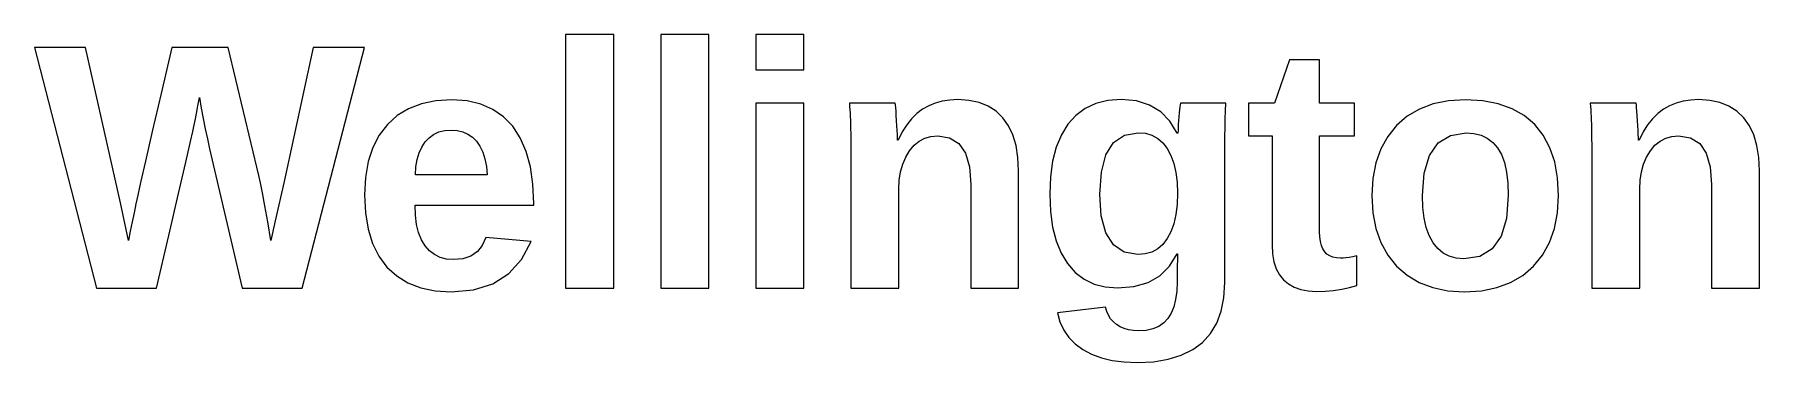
# Model space of a CAD drawing. Header units: metres. Extents: x 18 to 589, y 31 to 387.
# Drawn here: x 460.7 to 514.8, y 231.4 to 241.7 of the extents above; entities that cross this region are included whole.
import ezdxf

# ---------------------------------------------------------------- set-up
doc = ezdxf.new("R2010")
doc.units = ezdxf.units.M

msp = doc.modelspace()

# ---------------------------------------------------------------- linework, layer by layer
for p, q in [((478.854, 241.684), (477.346, 241.684)), ((477.346, 241.684), (477.346, 233.719)), ((478.854, 233.719), (478.854, 241.684)), ((481.837, 241.684), (480.329, 241.684)), ((480.329, 241.684), (480.329, 233.719)), ((481.837, 233.719), (481.837, 241.684)), ((484.819, 241.684), (483.311, 241.684)), ((483.311, 241.684), (483.311, 240.573)), ((484.819, 240.573), (484.819, 241.684)), ((462.286, 241.281), (460.681, 241.281)), ((460.681, 241.281), (462.629, 233.719)), ((463.381, 236.397), (462.286, 241.281)), ((464.991, 241.281), (464.651, 239.828)), ((466.762, 241.281), (464.991, 241.281)), ((467.717, 237.256), (466.762, 241.281)), ((469.429, 241.281), (468.517, 237.073)), ((469.081, 233.719), (471.034, 241.281)), ((471.034, 241.281), (469.429, 241.281)), ((500.057, 240.889), (499.585, 239.526)), ((501.002, 240.889), (500.057, 240.889)), ((501.002, 239.526), (501.002, 240.889)), ((483.311, 240.573), (484.819, 240.573)), ((464.651, 239.828), (464.374, 238.637)), ((465.765, 239.2), (465.811, 239.441)), ((465.811, 239.441), (465.86, 239.708)), ((465.86, 239.708), (465.914, 239.374)), ((465.914, 239.374), (465.973, 239.045)), ((472.418, 239.355), (472.061, 239.139)), ((472.823, 239.51), (472.418, 239.355)), ((473.275, 239.602), (472.823, 239.51)), ((473.775, 239.633), (473.275, 239.602)), ((474.252, 239.6), (473.775, 239.633)), ((474.681, 239.501), (474.252, 239.6)), ((475.063, 239.335), (474.681, 239.501)), ((475.398, 239.103), (475.063, 239.335)), ((484.819, 239.526), (483.311, 239.526)), ((483.311, 239.526), (483.311, 233.719)), ((484.819, 233.719), (484.819, 239.526)), ((487.689, 239.526), (486.251, 239.526)), ((486.251, 239.526), (486.257, 239.429)), ((486.257, 239.429), (486.263, 239.327)), ((486.263, 239.327), (486.269, 239.22)), ((487.696, 239.472), (487.689, 239.526)), ((487.703, 239.39), (487.696, 239.472)), ((487.712, 239.281), (487.703, 239.39)), ((487.722, 239.145), (487.712, 239.281)), ((488.548, 239.338), (488.369, 239.203)), ((488.739, 239.446), (488.548, 239.338)), ((488.945, 239.53), (488.739, 239.446)), ((489.165, 239.591), (488.945, 239.53)), ((489.399, 239.627), (489.165, 239.591)), ((489.648, 239.639), (489.399, 239.627)), ((490, 239.616), (489.648, 239.639)), ((490.318, 239.548), (490, 239.616)), ((490.601, 239.434), (490.318, 239.548)), ((490.85, 239.275), (490.601, 239.434)), ((491.065, 239.07), (490.85, 239.275)), ((493.651, 239.36), (493.359, 239.144)), ((493.985, 239.515), (493.651, 239.36)), ((494.36, 239.608), (493.985, 239.515)), ((494.777, 239.639), (494.36, 239.608)), ((495.253, 239.597), (494.777, 239.639)), ((495.666, 239.471), (495.253, 239.597)), ((496.017, 239.262), (495.666, 239.471)), ((496.306, 238.969), (496.017, 239.262)), ((496.603, 239.324), (496.593, 239.222)), ((496.613, 239.409), (496.603, 239.324)), ((496.624, 239.476), (496.613, 239.409)), ((496.634, 239.526), (496.624, 239.476)), ((498.062, 239.526), (496.634, 239.526)), ((498.041, 239.033), (498.05, 239.287)), ((498.05, 239.287), (498.062, 239.526)), ((499.585, 239.526), (498.775, 239.526)), ((498.775, 239.526), (498.775, 238.506)), ((502.102, 239.526), (501.002, 239.526)), ((502.102, 238.506), (502.102, 239.526)), ((504.134, 239.344), (503.751, 239.12)), ((504.567, 239.505), (504.134, 239.344)), ((505.049, 239.601), (504.567, 239.505)), ((505.58, 239.633), (505.049, 239.601)), ((506.122, 239.602), (505.58, 239.633)), ((506.61, 239.509), (506.122, 239.602)), ((507.045, 239.354), (506.61, 239.509)), ((507.425, 239.137), (507.045, 239.354)), ((510.935, 239.526), (509.497, 239.526)), ((509.497, 239.526), (509.503, 239.429)), ((509.503, 239.429), (509.509, 239.327)), ((509.509, 239.327), (509.515, 239.22)), ((510.942, 239.472), (510.935, 239.526)), ((510.95, 239.39), (510.942, 239.472)), ((510.958, 239.281), (510.95, 239.39)), ((510.968, 239.145), (510.958, 239.281)), ((511.794, 239.338), (511.616, 239.203)), ((511.986, 239.446), (511.794, 239.338)), ((512.192, 239.53), (511.986, 239.446)), ((512.412, 239.591), (512.192, 239.53)), ((512.646, 239.627), (512.412, 239.591)), ((512.894, 239.639), (512.646, 239.627)), ((513.246, 239.616), (512.894, 239.639)), ((513.564, 239.548), (513.246, 239.616)), ((513.847, 239.434), (513.564, 239.548)), ((514.096, 239.275), (513.847, 239.434)), ((514.311, 239.07), (514.096, 239.275)), ((465.651, 238.638), (465.685, 238.798)), ((465.685, 238.798), (465.723, 238.985)), ((465.723, 238.985), (465.765, 239.2)), ((465.973, 239.045), (466.036, 238.722)), ((466.036, 238.722), (466.104, 238.405)), ((471.752, 238.86), (471.495, 238.525)), ((472.061, 239.139), (471.752, 238.86)), ((475.686, 238.804), (475.398, 239.103)), ((475.923, 238.442), (475.686, 238.804)), ((486.269, 239.22), (486.275, 239.109)), ((486.275, 239.109), (486.28, 238.992)), ((486.28, 238.992), (486.285, 238.866)), ((486.285, 238.866), (486.289, 238.727)), ((486.289, 238.727), (486.291, 238.574)), ((487.732, 238.981), (487.722, 239.145)), ((487.742, 238.815), (487.732, 238.981)), ((487.749, 238.671), (487.742, 238.815)), ((488.05, 238.846), (487.909, 238.624)), ((488.203, 239.039), (488.05, 238.846)), ((488.369, 239.203), (488.203, 239.039)), ((491.242, 238.821), (491.065, 239.07)), ((491.381, 238.53), (491.242, 238.821)), ((493.108, 238.866), (492.902, 238.531)), ((493.359, 239.144), (493.108, 238.866)), ((496.533, 238.592), (496.306, 238.969)), ((496.563, 238.764), (496.56, 238.673)), ((496.568, 238.866), (496.563, 238.764)), ((496.575, 238.979), (496.568, 238.866)), ((496.583, 239.102), (496.575, 238.979)), ((496.593, 239.222), (496.583, 239.102)), ((498.031, 238.482), (498.035, 238.765)), ((498.035, 238.765), (498.041, 239.033)), ((503.417, 238.831), (503.139, 238.486)), ((503.751, 239.12), (503.417, 238.831)), ((507.751, 238.858), (507.425, 239.137)), ((508.021, 238.52), (507.751, 238.858)), ((509.515, 239.22), (509.521, 239.109)), ((509.521, 239.109), (509.526, 238.992)), ((509.526, 238.992), (509.531, 238.866)), ((509.531, 238.866), (509.535, 238.727)), ((509.535, 238.727), (509.538, 238.574)), ((510.978, 238.981), (510.968, 239.145)), ((510.988, 238.815), (510.978, 238.981)), ((510.995, 238.671), (510.988, 238.815)), ((511.296, 238.846), (511.155, 238.624)), ((511.45, 239.039), (511.296, 238.846)), ((511.616, 239.203), (511.45, 239.039)), ((514.489, 238.821), (514.311, 239.07)), ((514.627, 238.53), (514.489, 238.821)), ((464.374, 238.637), (464.16, 237.709)), ((465.429, 237.674), (465.58, 238.323)), ((465.58, 238.323), (465.651, 238.638)), ((466.104, 238.405), (466.177, 238.093)), ((471.495, 238.525), (471.295, 238.136)), ((472.749, 237.969), (472.831, 238.153)), ((472.831, 238.153), (472.935, 238.313)), ((472.935, 238.313), (473.06, 238.446)), ((473.06, 238.446), (473.204, 238.55)), ((473.204, 238.55), (473.368, 238.624)), ((473.368, 238.624), (473.551, 238.669)), ((473.551, 238.669), (473.754, 238.683)), ((473.754, 238.683), (473.945, 238.669)), ((473.945, 238.669), (474.12, 238.627)), ((474.12, 238.627), (474.279, 238.557)), ((474.279, 238.557), (474.422, 238.458)), ((474.422, 238.458), (474.548, 238.332)), ((474.548, 238.332), (474.656, 238.177)), ((474.656, 238.177), (474.744, 237.994)), ((476.108, 238.017), (475.923, 238.442)), ((486.291, 238.574), (486.293, 238.407)), ((486.293, 238.407), (486.293, 238.227)), ((486.293, 238.227), (486.293, 233.719)), ((487.754, 238.549), (487.749, 238.671)), ((487.758, 238.45), (487.754, 238.549)), ((487.759, 238.372), (487.758, 238.45)), ((487.78, 238.372), (487.759, 238.372)), ((487.909, 238.624), (487.78, 238.372)), ((488.137, 238.037), (488.28, 238.206)), ((488.28, 238.206), (488.439, 238.337)), ((488.439, 238.337), (488.616, 238.431)), ((488.616, 238.431), (488.809, 238.487)), ((488.809, 238.487), (489.02, 238.506)), ((489.02, 238.506), (489.393, 238.445)), ((489.393, 238.445), (489.683, 238.261)), ((489.683, 238.261), (489.89, 237.956)), ((491.479, 238.198), (491.381, 238.53)), ((491.539, 237.823), (491.479, 238.198)), ((492.902, 238.531), (492.741, 238.144)), ((494.3, 237.907), (494.541, 238.294)), ((494.541, 238.294), (494.879, 238.525)), ((494.879, 238.525), (495.314, 238.603)), ((495.314, 238.603), (495.539, 238.583)), ((495.539, 238.583), (495.743, 238.522)), ((495.743, 238.522), (495.925, 238.422)), ((495.925, 238.422), (496.085, 238.282)), ((496.085, 238.282), (496.224, 238.101)), ((496.559, 238.592), (496.533, 238.592)), ((496.56, 238.673), (496.559, 238.592)), ((498.03, 238.184), (498.031, 238.482)), ((498.03, 233.896), (498.03, 238.184)), ((498.775, 238.506), (499.51, 238.506)), ((499.51, 238.506), (499.51, 235.082)), ((501.002, 235.49), (501.002, 238.506)), ((501.002, 238.506), (502.102, 238.506)), ((503.139, 238.486), (502.923, 238.093)), ((504.448, 237.888), (504.722, 238.282)), ((504.722, 238.282), (505.107, 238.519)), ((505.107, 238.519), (505.602, 238.597)), ((505.602, 238.597), (505.847, 238.579)), ((505.847, 238.579), (506.068, 238.523)), ((506.068, 238.523), (506.264, 238.429)), ((506.264, 238.429), (506.436, 238.299)), ((506.436, 238.299), (506.584, 238.131)), ((508.23, 238.129), (508.021, 238.52)), ((509.538, 238.574), (509.539, 238.407)), ((509.539, 238.407), (509.54, 238.227)), ((509.54, 238.227), (509.54, 233.719)), ((511.001, 238.549), (510.995, 238.671)), ((511.004, 238.45), (511.001, 238.549)), ((511.005, 238.372), (511.004, 238.45)), ((511.027, 238.372), (511.005, 238.372)), ((511.155, 238.624), (511.027, 238.372)), ((511.383, 238.037), (511.526, 238.206)), ((511.526, 238.206), (511.686, 238.337)), ((511.686, 238.337), (511.862, 238.431)), ((511.862, 238.431), (512.056, 238.487)), ((512.056, 238.487), (512.266, 238.506)), ((512.266, 238.506), (512.639, 238.445)), ((512.639, 238.445), (512.929, 238.261)), ((512.929, 238.261), (513.136, 237.956)), ((514.726, 238.198), (514.627, 238.53)), ((514.785, 237.823), (514.726, 238.198)), ((464.16, 237.709), (464.008, 237.044)), ((465.201, 236.69), (465.429, 237.674)), ((466.177, 238.093), (467.202, 233.719)), ((471.152, 237.693), (471.066, 237.198)), ((471.295, 238.136), (471.152, 237.693)), ((472.649, 237.532), (472.688, 237.762)), ((472.688, 237.762), (472.749, 237.969)), ((474.744, 237.994), (474.811, 237.783)), ((474.811, 237.783), (474.859, 237.544)), ((476.24, 237.532), (476.108, 238.017)), ((487.855, 237.377), (487.922, 237.618)), ((487.922, 237.618), (488.016, 237.838)), ((488.016, 237.838), (488.137, 238.037)), ((489.89, 237.956), (490.014, 237.527)), ((491.559, 237.406), (491.539, 237.823)), ((492.626, 237.705), (492.557, 237.214)), ((492.741, 238.144), (492.626, 237.705)), ((494.155, 237.366), (494.3, 237.907)), ((496.224, 238.101), (496.339, 237.884)), ((496.339, 237.884), (496.428, 237.636)), ((496.428, 237.636), (496.492, 237.357)), ((502.768, 237.653), (502.675, 237.164)), ((502.923, 238.093), (502.768, 237.653)), ((504.283, 237.337), (504.448, 237.888)), ((506.584, 238.131), (506.706, 237.921)), ((506.706, 237.921), (506.8, 237.666)), ((506.8, 237.666), (506.868, 237.365)), ((508.38, 237.683), (508.23, 238.129)), ((508.47, 237.182), (508.38, 237.683)), ((511.102, 237.377), (511.169, 237.618)), ((511.169, 237.618), (511.263, 237.838)), ((511.263, 237.838), (511.383, 238.037)), ((513.136, 237.956), (513.261, 237.527)), ((514.805, 237.406), (514.785, 237.823)), ((467.769, 237.03), (467.717, 237.256)), ((468.517, 237.073), (468.233, 235.839)), ((471.066, 237.198), (471.038, 236.649)), ((472.632, 237.277), (472.649, 237.532)), ((474.886, 237.277), (472.632, 237.277)), ((474.859, 237.544), (474.886, 237.277)), ((476.319, 236.984), (476.24, 237.532)), ((487.802, 236.832), (487.815, 237.115)), ((487.815, 237.115), (487.855, 237.377)), ((490.014, 237.527), (490.056, 236.977)), ((491.559, 233.719), (491.559, 237.406)), ((492.557, 237.214), (492.534, 236.671)), ((494.107, 236.671), (494.155, 237.366)), ((496.492, 237.357), (496.53, 237.046)), ((502.675, 237.164), (502.645, 236.628)), ((504.228, 236.628), (504.283, 237.337)), ((506.868, 237.365), (506.909, 237.019)), ((508.5, 236.628), (508.47, 237.182)), ((511.048, 236.832), (511.061, 237.115)), ((511.061, 237.115), (511.102, 237.377)), ((513.261, 237.527), (513.302, 236.977)), ((514.805, 233.719), (514.805, 237.406)), ((463.92, 236.641), (463.863, 236.367)), ((464.008, 237.044), (463.92, 236.641)), ((464.894, 235.372), (465.201, 236.69)), ((467.832, 236.713), (467.769, 237.03)), ((467.909, 236.305), (467.832, 236.713)), ((471.038, 236.649), (471.066, 236.083)), ((476.346, 236.375), (476.319, 236.984)), ((487.802, 233.719), (487.802, 236.832)), ((490.056, 236.977), (490.056, 233.719)), ((492.534, 236.671), (492.556, 236.13)), ((494.154, 235.989), (494.107, 236.671)), ((496.53, 237.046), (496.543, 236.703)), ((496.543, 236.703), (496.53, 236.35)), ((502.645, 236.628), (502.675, 236.089)), ((504.241, 236.258), (504.228, 236.628)), ((506.922, 236.628), (506.866, 235.913)), ((506.909, 237.019), (506.922, 236.628)), ((508.469, 236.087), (508.5, 236.628)), ((511.048, 233.719), (511.048, 236.832)), ((513.302, 236.977), (513.302, 233.719)), ((463.628, 235.216), (463.381, 236.397)), ((463.805, 236.087), (463.747, 235.802)), ((463.863, 236.367), (463.805, 236.087)), ((467.997, 235.806), (467.909, 236.305)), ((471.066, 236.083), (471.15, 235.574)), ((472.634, 236.01), (472.621, 236.333)), ((472.621, 236.333), (476.346, 236.333)), ((472.671, 235.721), (472.634, 236.01)), ((476.346, 236.333), (476.346, 236.375)), ((492.556, 236.13), (492.623, 235.642)), ((494.298, 235.458), (494.154, 235.989)), ((496.492, 236.032), (496.428, 235.747)), ((496.53, 236.35), (496.492, 236.032)), ((502.675, 236.089), (502.768, 235.599)), ((504.281, 235.925), (504.241, 236.258)), ((508.375, 235.596), (508.469, 236.087)), ((463.687, 235.512), (463.628, 235.216)), ((463.747, 235.802), (463.687, 235.512)), ((468.098, 235.216), (467.997, 235.806)), ((468.233, 235.839), (468.098, 235.216)), ((471.15, 235.574), (471.291, 235.121)), ((472.734, 235.465), (472.671, 235.721)), ((472.822, 235.242), (472.734, 235.465)), ((492.623, 235.642), (492.735, 235.206)), ((494.537, 235.079), (494.298, 235.458)), ((496.339, 235.495), (496.224, 235.278)), ((496.428, 235.747), (496.339, 235.495)), ((501.008, 235.329), (501.002, 235.49)), ((502.768, 235.599), (502.923, 235.157)), ((504.349, 235.629), (504.281, 235.925)), ((504.442, 235.371), (504.349, 235.629)), ((506.866, 235.913), (506.7, 235.357)), ((508.218, 235.153), (508.375, 235.596)), ((464.508, 233.719), (464.894, 235.372)), ((471.291, 235.121), (471.488, 234.726)), ((472.935, 235.052), (472.822, 235.242)), ((473.071, 234.897), (472.935, 235.052)), ((474.73, 235.064), (474.576, 234.87)), ((474.838, 235.313), (474.73, 235.064)), ((476.26, 235.189), (474.838, 235.313)), ((475.962, 234.621), (476.26, 235.189)), ((492.735, 235.206), (492.891, 234.823)), ((494.873, 234.852), (494.537, 235.079)), ((495.923, 234.957), (495.739, 234.856)), ((496.085, 235.097), (495.923, 234.957)), ((496.224, 235.278), (496.085, 235.097)), ((499.51, 235.082), (499.524, 234.803)), ((501.028, 235.186), (501.008, 235.329)), ((501.06, 235.061), (501.028, 235.186)), ((501.105, 234.954), (501.06, 235.061)), ((501.163, 234.865), (501.105, 234.954)), ((502.923, 235.157), (503.139, 234.763)), ((504.563, 235.149), (504.442, 235.371)), ((504.709, 234.967), (504.563, 235.149)), ((504.879, 234.825), (504.709, 234.967)), ((506.422, 234.96), (506.032, 234.721)), ((506.7, 235.357), (506.422, 234.96)), ((507.998, 234.759), (508.218, 235.153)), ((471.488, 234.726), (471.741, 234.387)), ((471.741, 234.387), (472.046, 234.108)), ((473.229, 234.776), (473.071, 234.897)), ((473.407, 234.69), (473.229, 234.776)), ((473.607, 234.638), (473.407, 234.69)), ((473.829, 234.621), (473.607, 234.638)), ((474.125, 234.648), (473.829, 234.621)), ((474.374, 234.731), (474.125, 234.648)), ((474.576, 234.87), (474.374, 234.731)), ((475.563, 234.18), (475.962, 234.621)), ((492.891, 234.823), (493.092, 234.492)), ((493.092, 234.492), (493.334, 234.217)), ((495.303, 234.776), (494.873, 234.852)), ((495.533, 234.796), (495.303, 234.776)), ((495.739, 234.856), (495.533, 234.796)), ((495.994, 234.114), (496.298, 234.413)), ((496.298, 234.413), (496.533, 234.798)), ((496.533, 234.798), (496.543, 234.798)), ((496.543, 234.798), (496.533, 234.223)), ((499.524, 234.803), (499.567, 234.553)), ((499.567, 234.553), (499.639, 234.334)), ((501.234, 234.792), (501.163, 234.865)), ((501.32, 234.736), (501.234, 234.792)), ((501.42, 234.696), (501.32, 234.736)), ((501.534, 234.671), (501.42, 234.696)), ((501.662, 234.663), (501.534, 234.671)), ((501.739, 234.666), (501.662, 234.663)), ((501.828, 234.675), (501.739, 234.666)), ((501.929, 234.69), (501.828, 234.675)), ((502.042, 234.711), (501.929, 234.69)), ((502.167, 234.739), (502.042, 234.711)), ((502.167, 233.805), (502.167, 234.739)), ((503.139, 234.763), (503.417, 234.417)), ((503.417, 234.417), (503.75, 234.127)), ((505.073, 234.723), (504.879, 234.825)), ((505.291, 234.662), (505.073, 234.723)), ((505.532, 234.642), (505.291, 234.662)), ((506.032, 234.721), (505.532, 234.642)), ((507.379, 234.125), (507.716, 234.414)), ((507.716, 234.414), (507.998, 234.759)), ((472.046, 234.108), (472.4, 233.891)), ((472.4, 233.891), (472.803, 233.736)), ((474.458, 233.675), (475.061, 233.864)), ((475.061, 233.864), (475.563, 234.18)), ((493.334, 234.217), (493.612, 234.004)), ((493.612, 234.004), (493.926, 233.852)), ((493.926, 233.852), (494.277, 233.76)), ((495.177, 233.772), (495.621, 233.9)), ((495.621, 233.9), (495.994, 234.114)), ((496.533, 233.917), (496.521, 233.628)), ((496.533, 234.223), (496.533, 233.917)), ((498.002, 233.424), (498.03, 233.896)), ((499.639, 234.334), (499.74, 234.144)), ((499.74, 234.144), (499.869, 233.984)), ((499.869, 233.984), (500.026, 233.854)), ((500.026, 233.854), (500.206, 233.753)), ((503.75, 234.127), (504.129, 233.901)), ((504.129, 233.901), (504.555, 233.74)), ((506.56, 233.74), (506.993, 233.9)), ((506.993, 233.9), (507.379, 234.125)), ((462.629, 233.719), (464.508, 233.719)), ((467.202, 233.719), (469.081, 233.719)), ((472.803, 233.736), (473.254, 233.643)), ((473.254, 233.643), (473.754, 233.612)), ((473.754, 233.612), (474.458, 233.675)), ((477.346, 233.719), (478.854, 233.719)), ((480.329, 233.719), (481.837, 233.719)), ((483.311, 233.719), (484.819, 233.719)), ((486.293, 233.719), (487.802, 233.719)), ((490.056, 233.719), (491.559, 233.719)), ((494.277, 233.76), (494.665, 233.73)), ((494.665, 233.73), (495.177, 233.772)), ((496.486, 233.368), (496.428, 233.138)), ((496.521, 233.628), (496.486, 233.368)), ((497.917, 233.001), (498.002, 233.424)), ((500.206, 233.753), (500.411, 233.68)), ((500.411, 233.68), (500.641, 233.637)), ((500.641, 233.637), (500.895, 233.622)), ((500.895, 233.622), (501.174, 233.63)), ((501.174, 233.63), (501.441, 233.651)), ((501.441, 233.651), (501.695, 233.688)), ((501.695, 233.688), (501.937, 233.739)), ((501.937, 233.739), (502.167, 233.805)), ((504.555, 233.74), (505.028, 233.644)), ((505.028, 233.644), (505.548, 233.612)), ((505.548, 233.612), (506.078, 233.644)), ((506.078, 233.644), (506.56, 233.74)), ((509.54, 233.719), (511.048, 233.719)), ((513.302, 233.719), (514.805, 233.719)), ((494.284, 233.128), (492.776, 232.951)), ((492.776, 232.951), (492.856, 232.665)), ((494.323, 232.995), (494.284, 233.128)), ((494.378, 232.873), (494.323, 232.995)), ((494.447, 232.764), (494.378, 232.873)), ((494.531, 232.666), (494.447, 232.764)), ((496.243, 232.769), (496.113, 232.63)), ((496.347, 232.939), (496.243, 232.769)), ((496.428, 233.138), (496.347, 232.939)), ((497.777, 232.627), (497.917, 233.001)), ((492.856, 232.665), (492.975, 232.406)), ((492.975, 232.406), (493.135, 232.174)), ((494.63, 232.581), (494.531, 232.666)), ((494.743, 232.51), (494.63, 232.581)), ((494.869, 232.454), (494.743, 232.51)), ((495.008, 232.414), (494.869, 232.454)), ((495.16, 232.39), (495.008, 232.414)), ((495.325, 232.382), (495.16, 232.39)), ((495.563, 232.398), (495.325, 232.382)), ((495.773, 232.444), (495.563, 232.398)), ((495.957, 232.522), (495.773, 232.444)), ((496.113, 232.63), (495.957, 232.522)), ((497.327, 232.023), (497.58, 232.3)), ((497.58, 232.3), (497.777, 232.627)), ((493.135, 232.174), (493.334, 231.971)), ((493.334, 231.971), (493.573, 231.795)), ((493.573, 231.795), (493.848, 231.649)), ((496.662, 231.618), (497.02, 231.795)), ((497.02, 231.795), (497.327, 232.023)), ((493.848, 231.649), (494.156, 231.535)), ((494.156, 231.535), (494.498, 231.454)), ((494.498, 231.454), (494.873, 231.406)), ((494.873, 231.406), (495.282, 231.39)), ((495.282, 231.39), (495.793, 231.415)), ((495.793, 231.415), (496.253, 231.491)), ((496.253, 231.491), (496.662, 231.618))]:
    msp.add_line(p, q)

doc.saveas('drawing.dxf')
